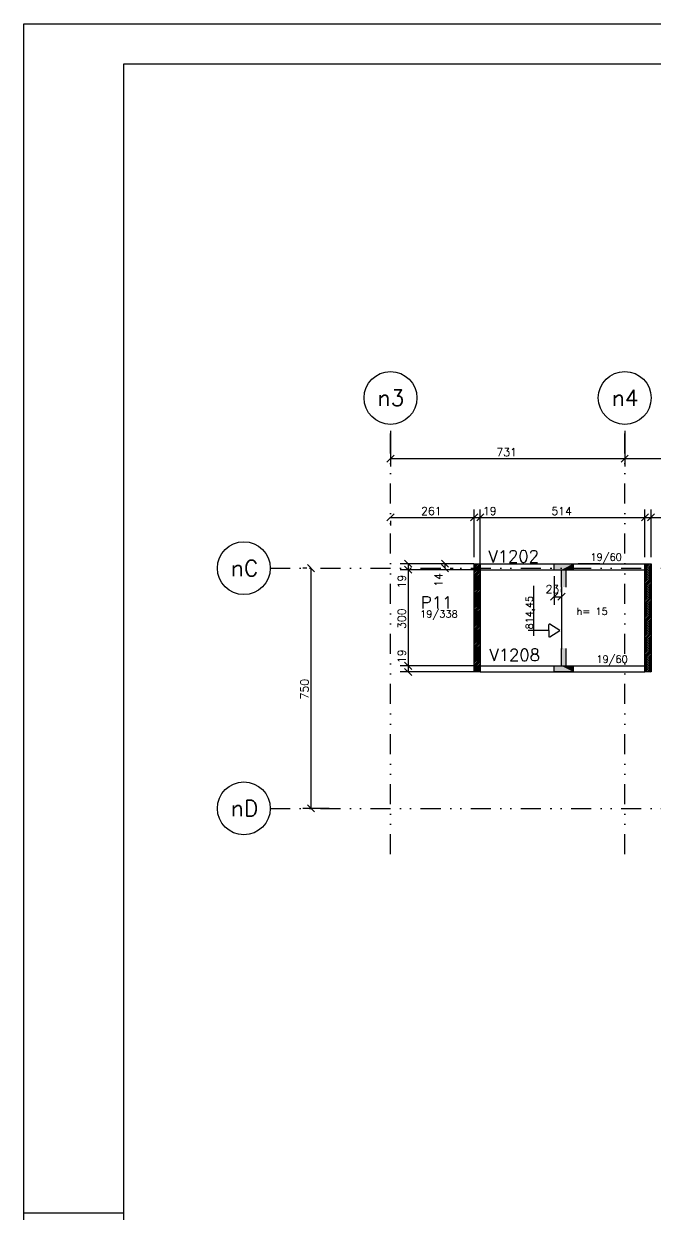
# Model space of a CAD drawing. Extents: x 569026 to 582176, y -496 to 6929.
# Drawn here: x 569026 to 570996, y 3212 to 6929 of the extents above; entities that cross this region are included whole.
import ezdxf

# ---------------------------------------------------------------- set-up
doc = ezdxf.new("R2010")
doc.units = 0
doc.header["$LTSCALE"] = 125
doc.header["$MEASUREMENT"] = 0
doc.linetypes.add('DIVIDE', pattern=[1.25, 0.5, -0.25, 0, -0.25, 0, -0.25])
doc.layers.get('0').update_dxf_attribs({"linetype": 'CONTINUOUS'})
for name, color, linetype in [('205', 14, 'DIVIDE'), ('216', 7, 'CONTINUOUS'), ('220', 4, 'CONTINUOUS'), ('221', 5, 'CONTINUOUS'), ('222', 6, 'CONTINUOUS'), ('230', 7, 'CONTINUOUS'), ('238', 11, 'CONTINUOUS'), ('250', 5, 'CONTINUOUS'), ('253', 253, 'CONTINUOUS')]:
    doc.layers.add(name, color=color, linetype=linetype)
doc.styles.get("Standard").update_dxf_attribs({"font": 'ROMANS.SHX'})

# ---------------------------------------------------------------- blocks, each defined once
blk = doc.blocks.new('_H0')
for p, q in [((97174.673322, 4144.169655), (97193.07879, 4162.575123)), ((97174.673322, 4149.472956), (97187.775489, 4162.575123)), ((97174.673322, 4154.776257), (97182.472188, 4162.575123)), ((97174.673322, 4160.079558), (97177.168887, 4162.575123)), ((97174.673322, 4138.866354), (97193.673322, 4157.866354)), ((97174.673322, 4133.563054), (97193.673322, 4152.563054)), ((97174.673322, 4128.259753), (97193.673322, 4147.259753)), ((97174.673322, 4122.956452), (97193.673322, 4141.956452)), ((97174.673322, 4117.653151), (97193.673322, 4136.653151)), ((97174.673322, 4112.34985), (97193.673322, 4131.34985)), ((97174.673322, 4107.046549), (97193.673322, 4126.046549)), ((97174.673322, 4101.743248), (97193.673322, 4120.743248)), ((97174.673322, 4096.439947), (97193.673322, 4115.439947)), ((97174.673322, 4091.136647), (97193.673322, 4110.136647)), ((97174.673322, 4085.833346), (97193.673322, 4104.833346)), ((97174.673322, 4080.530045), (97193.673322, 4099.530045)), ((97174.673322, 4075.226744), (97193.673322, 4094.226744)), ((97174.673322, 4069.923443), (97193.673322, 4088.923443)), ((97174.673322, 4064.620142), (97193.673322, 4083.620142)), ((97174.673322, 4059.316841), (97193.673322, 4078.316841)), ((97174.673322, 4054.013541), (97193.673322, 4073.013541)), ((97174.673322, 4048.71024), (97193.673322, 4067.71024)), ((97174.673322, 4043.406939), (97193.673322, 4062.406939)), ((97174.673322, 4038.103638), (97193.673322, 4057.103638)), ((97174.673322, 4032.800337), (97193.673322, 4051.800337)), ((97174.673322, 4027.497036), (97193.673322, 4046.497036)), ((97174.673322, 4022.193735), (97193.673322, 4041.193735)), ((97174.673322, 4016.890435), (97193.673322, 4035.890435)), ((97174.673322, 4011.587134), (97193.673322, 4030.587134)), ((97174.673322, 4006.283833), (97193.673322, 4025.283833)), ((97174.673322, 4000.980532), (97193.673322, 4019.980532)), ((97174.673322, 3995.677231), (97193.673322, 4014.677231)), ((97174.673322, 3990.37393), (97193.673322, 4009.37393)), ((97174.673322, 3985.070629), (97193.673322, 4004.070629)), ((97174.673322, 3979.767329), (97193.673322, 3998.767329)), ((97174.673322, 3974.464028), (97193.673322, 3993.464028)), ((97174.673322, 3969.160727), (97193.673322, 3988.160727)), ((97174.673322, 3963.857426), (97193.673322, 3982.857426)), ((97174.673322, 3958.554125), (97193.673322, 3977.554125)), ((97174.673322, 3953.250824), (97193.673322, 3972.250824)), ((97174.673322, 3947.947523), (97193.673322, 3966.947523)), ((97174.673322, 3942.644223), (97193.673322, 3961.644223)), ((97174.673322, 3937.340922), (97193.673322, 3956.340922)), ((97174.673322, 3932.037621), (97193.673322, 3951.037621)), ((97174.673322, 3926.73432), (97193.673322, 3945.73432)), ((97174.673322, 3921.431019), (97193.673322, 3940.431019)), ((97174.673322, 3916.127718), (97193.673322, 3935.127718)), ((97174.673322, 3910.824417), (97193.673322, 3929.824417)), ((97174.673322, 3905.521117), (97193.673322, 3924.521117)), ((97174.673322, 3900.217816), (97193.673322, 3919.217816)), ((97174.673322, 3894.914515), (97193.673322, 3913.914515)), ((97174.673322, 3889.611214), (97193.673322, 3908.611214)), ((97174.673322, 3884.307913), (97193.673322, 3903.307913)), ((97174.673322, 3879.004612), (97193.673322, 3898.004612)), ((97174.673322, 3873.701311), (97193.673322, 3892.701311)), ((97174.673322, 3868.398011), (97193.673322, 3887.398011)), ((97174.673322, 3863.09471), (97193.673322, 3882.09471)), ((97174.673322, 3857.791409), (97193.673322, 3876.791409)), ((97174.673322, 3852.488108), (97193.673322, 3871.488108)), ((97174.673322, 3847.184807), (97193.673322, 3866.184807)), ((97174.673322, 3841.881506), (97193.673322, 3860.881506)), ((97174.673322, 3836.578205), (97193.673322, 3855.578205)), ((97174.673322, 3831.274905), (97193.673322, 3850.274905)), ((97174.673322, 3825.971604), (97193.673322, 3844.971604)), ((97178.580142, 3824.575123), (97193.673322, 3839.668303)), ((97183.883443, 3824.575123), (97193.673322, 3834.365002)), ((97189.186744, 3824.575123), (97193.673322, 3829.061701))]:
    blk.add_line(p, q)
blk = doc.blocks.new('_H1')
for p, q in [((97707.673322, 4146.839569), (97723.408876, 4162.575123)), ((97707.673322, 4152.14287), (97718.105575, 4162.575123)), ((97707.673322, 4157.446171), (97712.802274, 4162.575123)), ((97707.673322, 4141.536268), (97726.673322, 4160.536268)), ((97707.673322, 4136.232968), (97726.673322, 4155.232968)), ((97707.673322, 4130.929667), (97726.673322, 4149.929667)), ((97707.673322, 4125.626366), (97726.673322, 4144.626366)), ((97707.673322, 4120.323065), (97726.673322, 4139.323065)), ((97707.673322, 4115.019764), (97726.673322, 4134.019764)), ((97707.673322, 4109.716463), (97726.673322, 4128.716463)), ((97707.673322, 4104.413162), (97726.673322, 4123.413162)), ((97707.673322, 4099.109862), (97726.673322, 4118.109862)), ((97707.673322, 4093.806561), (97726.673322, 4112.806561)), ((97707.673322, 4088.50326), (97726.673322, 4107.50326)), ((97707.673322, 4083.199959), (97726.673322, 4102.199959)), ((97707.673322, 4077.896658), (97726.673322, 4096.896658)), ((97707.673322, 4072.593357), (97726.673322, 4091.593357)), ((97707.673322, 4067.290056), (97726.673322, 4086.290056)), ((97707.673322, 4061.986756), (97726.673322, 4080.986756)), ((97707.673322, 4056.683455), (97726.673322, 4075.683455)), ((97707.673322, 4051.380154), (97726.673322, 4070.380154)), ((97707.673322, 4046.076853), (97726.673322, 4065.076853)), ((97707.673322, 4040.773552), (97726.673322, 4059.773552)), ((97707.673322, 4035.470251), (97726.673322, 4054.470251)), ((97707.673322, 4030.16695), (97726.673322, 4049.16695)), ((97707.673322, 4024.86365), (97726.673322, 4043.86365)), ((97707.673322, 4019.560349), (97726.673322, 4038.560349)), ((97707.673322, 4014.257048), (97726.673322, 4033.257048)), ((97707.673322, 4008.953747), (97726.673322, 4027.953747)), ((97707.673322, 4003.650446), (97726.673322, 4022.650446)), ((97707.673322, 3998.347145), (97726.673322, 4017.347145)), ((97707.673322, 3993.043844), (97726.673322, 4012.043844)), ((97707.673322, 3987.740544), (97726.673322, 4006.740544)), ((97707.673322, 3982.437243), (97726.673322, 4001.437243)), ((97707.673322, 3977.133942), (97726.673322, 3996.133942)), ((97707.673322, 3971.830641), (97726.673322, 3990.830641)), ((97707.673322, 3966.52734), (97726.673322, 3985.52734)), ((97707.673322, 3961.224039), (97726.673322, 3980.224039)), ((97707.673322, 3955.920738), (97726.673322, 3974.920738)), ((97707.673322, 3950.617438), (97726.673322, 3969.617438)), ((97707.673322, 3945.314137), (97726.673322, 3964.314137)), ((97707.673322, 3940.010836), (97726.673322, 3959.010836)), ((97707.673322, 3934.707535), (97726.673322, 3953.707535)), ((97707.673322, 3929.404234), (97726.673322, 3948.404234)), ((97707.673322, 3924.100933), (97726.673322, 3943.100933)), ((97707.673322, 3918.797632), (97726.673322, 3937.797632)), ((97707.673322, 3913.494332), (97726.673322, 3932.494332)), ((97707.673322, 3908.191031), (97726.673322, 3927.191031)), ((97707.673322, 3902.88773), (97726.673322, 3921.88773)), ((97707.673322, 3897.584429), (97726.673322, 3916.584429)), ((97707.673322, 3892.281128), (97726.673322, 3911.281128)), ((97707.673322, 3886.977827), (97726.673322, 3905.977827)), ((97707.673322, 3881.674526), (97726.673322, 3900.674526)), ((97707.673322, 3876.371226), (97726.673322, 3895.371226)), ((97707.673322, 3871.067925), (97726.673322, 3890.067925)), ((97707.673322, 3865.764624), (97726.673322, 3884.764624)), ((97707.673322, 3860.461323), (97726.673322, 3879.461323)), ((97707.673322, 3855.158022), (97726.673322, 3874.158022)), ((97707.673322, 3849.854721), (97726.673322, 3868.854721)), ((97707.673322, 3844.55142), (97726.673322, 3863.55142)), ((97707.673322, 3839.24812), (97726.673322, 3858.24812)), ((97707.673322, 3833.944819), (97726.673322, 3852.944819)), ((97707.673322, 3828.641518), (97726.673322, 3847.641518)), ((97708.910228, 3824.575123), (97726.673322, 3842.338217)), ((97714.213529, 3824.575123), (97726.673322, 3837.034916)), ((97719.51683, 3824.575123), (97726.673322, 3831.731615)), ((97724.820131, 3824.575123), (97726.673322, 3826.428314))]:
    blk.add_line(p, q)

msp = doc.modelspace()

# ---------------------------------------------------------------- linework, layer by layer
for p, q in [((569025.9, 6928.9), (582175.9, 6928.9)), ((569025.9, -496.1), (569025.9, 6928.9)), ((569025.9, 3216.4), (569338.4, 3216.4))]:
    msp.add_line(p, q)
at = {"layer": '205'}
for p, q in [((570169.8, 4335.8), (570169.8, 5678.1)), ((570900.8, 4335.8), (570900.8, 5678.1)), ((569794.7, 5229.1), (573346.7, 5229.1)), ((569794.7, 4479.1), (573279.6, 4479.1))]:
    msp.add_line(p, q, dxfattribs=at)
at = {"layer": '216'}
for p, q in [((570158.8, 5560.3), (570180.9, 5582.4)), ((570158.8, 5560.3), (570180.9, 5582.4)), ((570889.8, 5560.3), (570911.9, 5582.4)), ((570889.8, 5560.3), (570911.9, 5582.4)), ((570158.8, 5376.4), (570180.9, 5398.5)), ((570419.8, 5376.4), (570441.9, 5398.5)), ((570419.8, 5376.4), (570441.9, 5398.5)), ((570438.8, 5376.4), (570460.9, 5398.5)), ((570438.8, 5376.4), (570460.9, 5398.5)), ((570952.8, 5376.4), (570974.9, 5398.5)), ((570952.8, 5376.4), (570974.9, 5398.5)), ((570971.8, 5376.4), (570993.9, 5398.5)), ((570971.8, 5376.4), (570993.9, 5398.5)), ((570214, 5254.1), (570236.1, 5232)), ((570351.1, 5232), (570329, 5254.1)), ((569910.6, 5240.1), (569932.7, 5218)), ((569910.6, 5240.1), (569932.7, 5218)), ((570214, 5235.1), (570236.1, 5213)), ((570214, 5235.1), (570236.1, 5213)), ((570351.1, 5218), (570329, 5240.1)), ((570669.5, 5128.9), (570691.6, 5151)), ((570692.5, 5128.9), (570714.6, 5151)), ((570214, 4935.1), (570236.1, 4913)), ((570214, 4935.1), (570236.1, 4913)), ((570214, 4916.1), (570236.1, 4894)), ((569910.6, 4490.1), (569932.7, 4468)), ((569910.6, 4490.1), (569932.7, 4468))]:
    msp.add_line(p, q, dxfattribs=at)
at = {"layer": '220'}
for p, q in [((570680.5, 5243.1), (570740.5, 5243.1)), ((570680.5, 5224.1), (570680.5, 5243.1)), ((570740.5, 5224.1), (570740.5, 5243.1)), ((570680.5, 5224.1), (570703.5, 5224.1)), ((570703.5, 5169.8), (570703.5, 5224.1)), ((570718.5, 5169.8), (570718.5, 5224.1)), ((570718.5, 5224.1), (570740.5, 5224.1)), ((570703.5, 4924.1), (570703.5, 4978.4)), ((570718.5, 4924.1), (570718.5, 4978.4)), ((570680.5, 4905.1), (570680.5, 4924.1)), ((570680.5, 4924.1), (570703.5, 4924.1)), ((570718.5, 4924.1), (570740.5, 4924.1)), ((570740.5, 4905.1), (570740.5, 4924.1)), ((570740.5, 4905.1), (570680.5, 4905.1))]:
    msp.add_line(p, q, dxfattribs=at)
for points in [[(570430.8, 5243.1), (570449.8, 5243.1), (570449.8, 4905.1), (570430.8, 4905.1), (570430.8, 5243.1)], [(570963.8, 4905.1), (570963.8, 5243.1), (570982.8, 5243.1), (570982.8, 5106.1), (570982.8, 5106.1), (570982.8, 4905.1), (570963.8, 4905.1)]]:
    msp.add_lwpolyline(points, dxfattribs=at)
at = {"layer": '221'}
for centre in [(570169.8, 5760.6), (570900.8, 5760.6), (569712.2, 5229.1), (569712.2, 4479.1)]:
    msp.add_circle(centre, 82.5, dxfattribs=at)
at = {"layer": '222'}
for p, q in [((569338.4, 6803.9), (582050.9, 6803.9)), ((569338.4, -371.1), (569338.4, 6803.9))]:
    msp.add_line(p, q, dxfattribs=at)
at = {"layer": '230'}
for p, q in [((570617.2, 5018.3), (570617.2, 5173.9)), ((570663.5, 5034.3), (570599.3, 5034.3)), ((570663.5, 5034.3), (570663.5, 5052.5)), ((570663.5, 5034.3), (570663.5, 5016.1)), ((570697.9, 5034.3), (570666.6, 5054.2)), ((570666.6, 5014.4), (570697.9, 5034.3))]:
    msp.add_line(p, q, dxfattribs=at)
for centre, start, end in [((570665.5, 5052.5), 57.6277, 180), ((570665.5, 5016.1), 180, 302.377)]:
    msp.add_arc(centre, 2, start, end, dxfattribs=at)
at = {"layer": '238'}
for p, q in [((570449.8, 5243.1), (570963.8, 5243.1)), ((570449.8, 5224.1), (570963.8, 5224.1)), ((570449.8, 4924.1), (570963.8, 4924.1)), ((570938.8, 4924.1), (570963.8, 4924.1)), ((570449.8, 4905.1), (570963.8, 4905.1))]:
    msp.add_line(p, q, dxfattribs=at)
at = {"layer": '250'}
for p, q in [((570169.8, 5658.1), (570169.8, 5546.3)), ((570900.8, 5658.1), (570900.8, 5546.3)), ((570169.8, 5571.3), (570900.8, 5571.3)), ((570900.8, 5571.3), (571660.3, 5571.3)), ((570430.8, 5263.1), (570430.8, 5412.5)), ((570449.8, 5194.7), (570449.8, 5412.5)), ((570963.8, 5263.1), (570963.8, 5412.5)), ((570982.8, 5263.1), (570982.8, 5412.5)), ((570169.8, 5387.5), (570430.8, 5387.5)), ((570169.8, 5376.4), (570169.8, 5362.5)), ((570430.8, 5387.5), (570449.8, 5387.5)), ((570449.8, 5387.5), (570963.8, 5387.5)), ((570963.8, 5387.5), (570982.8, 5387.5)), ((570982.8, 5387.5), (571491.8, 5387.5)), ((570429.8, 5243.1), (570200.1, 5243.1)), ((570225.1, 5243.1), (570225.1, 5224.1)), ((570340.1, 5229.1), (570340.1, 5243.1)), ((570823.2, 5243.1), (570755.4, 5243.1)), ((569909.4, 5229.1), (569896.7, 5229.1)), ((569921.7, 5229.1), (569921.7, 4479.1)), ((570429.8, 5224.1), (570200.1, 5224.1)), ((570409.8, 5224.1), (570200.1, 5224.1)), ((570225.1, 5224.1), (570225.1, 4924.1)), ((570358.1, 5229.1), (570365.1, 5229.1)), ((570680.5, 5204.1), (570680.5, 5114.9)), ((570703.5, 5169.8), (570703.5, 4976.5)), ((570680.5, 5139.9), (570703.5, 5139.9)), ((570703.5, 5154.6), (570703.5, 5164.9)), ((570429.8, 4924.1), (570200.1, 4924.1)), ((570225.1, 4924.1), (570225.1, 4905.1)), ((570429.8, 4905.1), (570200.1, 4905.1)), ((569978.8, 4479.1), (569896.7, 4479.1))]:
    msp.add_line(p, q, dxfattribs=at)
at = {"layer": '253'}
for points in [[(570680.5, 5224.1), (570740.5, 5243.1), (570703.5, 5224.1)], [(570680.5, 5224.1), (570680.5, 5243.1), (570740.5, 5243.1)], [(570703.5, 5224.1), (570740.5, 5243.1), (570718.5, 5224.1)], [(570718.5, 5224.1), (570740.5, 5243.1), (570740.5, 5224.1)], [(570703.5, 5169.8), (570718.5, 5224.1), (570718.5, 5169.8)], [(570703.5, 5224.1), (570718.5, 5224.1), (570703.5, 5169.8)], [(570718.5, 4978.4), (570703.5, 4978.4), (570718.5, 4924.1)], [(570703.5, 4978.4), (570703.5, 4924.1), (570718.5, 4924.1)], [(570703.5, 4924.1), (570680.5, 4924.1), (570740.5, 4905.1)], [(570740.5, 4905.1), (570680.5, 4924.1), (570680.5, 4905.1)], [(570718.5, 4924.1), (570703.5, 4924.1), (570740.5, 4905.1)], [(570740.5, 4905.1), (570740.5, 4924.1), (570718.5, 4924.1)]]:
    msp.add_solid(points, dxfattribs=at)

# ---------------------------------------------------------------- block references
at = {"layer": '250'}
for name in ['_H0', '_H1']:
    msp.add_blockref(name, (473256.1, 1080.5), dxfattribs=at)

# ---------------------------------------------------------------- texts
msp.add_text('814,45', height=22, rotation=90).set_placement((570613.7, 5038.1))
at = {"layer": '216'}
for s, height, p in [('731', 25, (570500.3, 5578.8)), ('261', 25, (570265.3, 5395)), ('19', 25, (570458.2, 5395)), ('514', 25, (570671.8, 5395)), ('19/60', 22.5, (570793.5, 5252.4)), ('23', 25, (570653.9, 5150.9)), ('19/338', 22.5, (570262.3, 5074.8)), ('h= 15', 22.5, (570750.3, 5082.9)), ('19/60', 22.5, (570812, 4933.6))]:
    msp.add_text(s, height=height, dxfattribs=at).set_placement(p)
for s, p in [('19', (570217.6, 5165.8)), ('14', (570332.6, 5170.8)), ('300', (570217.6, 5039.1)), ('19', (570217.6, 4932.4)), ('750', (569914.2, 4819.1))]:
    msp.add_text(s, height=25, rotation=90, dxfattribs=at).set_placement(p)
at = {"layer": '220'}
for s, height, p in [('n3', 50, (570129.6, 5735.7)), ('n4', 50, (570860.6, 5735.7)), ('V1202', 37.5, (570475.5, 5247.1)), ('nC', 50, (569672, 5204.2)), ('P11', 37.5, (570264.9, 5103.1)), ('V1208', 37.5, (570478.7, 4939.4)), ('nD', 50, (569672, 4454.2))]:
    msp.add_text(s, height=height, dxfattribs=at).set_placement(p)

doc.saveas('drawing.dxf')
